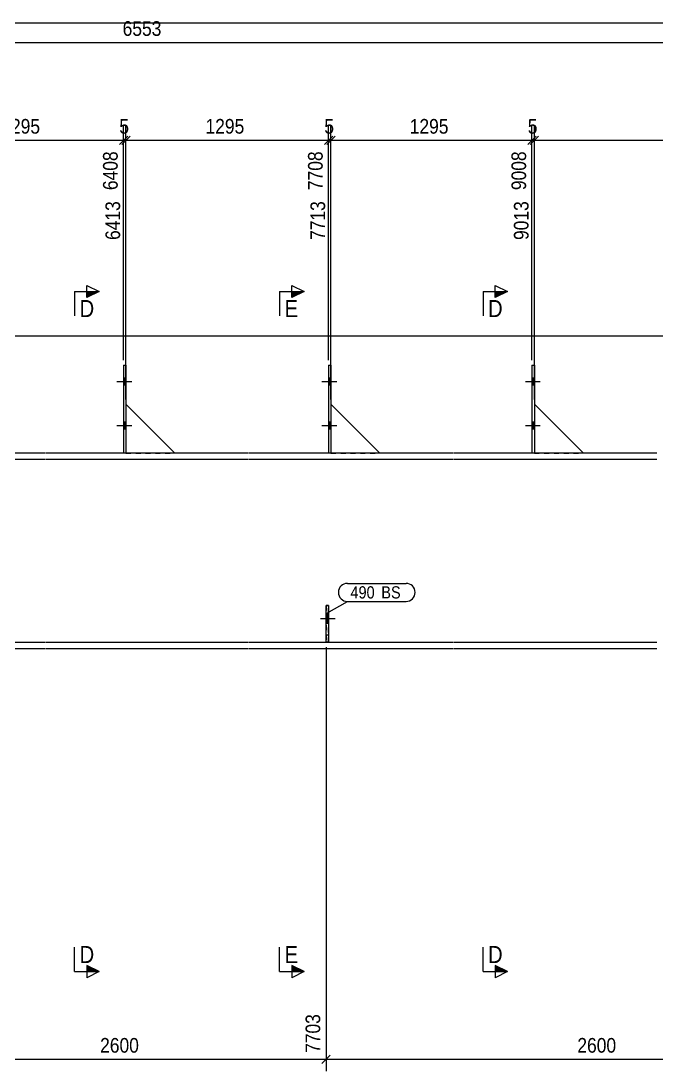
# Model space of a CAD drawing. Header units: millimetres. Extents: x 2 to 1174, y 1 to 825.
# Drawn here: x 583.8 to 713.8, y 359.6 to 574.4 of the extents above; entities that cross this region are included whole.
import ezdxf

# ---------------------------------------------------------------- set-up
doc = ezdxf.new("R2010")
doc.units = ezdxf.units.MM
for name, pattern in [('XKITLINE00', [0]), ('XKITLINE01', [4, 1, -1, 1, -1]), ('XKITLINE02', [4, 2, -2])]:
    doc.linetypes.add(name, pattern=pattern)
for name, color, linetype, lineweight in [('Bolt', 3, 'Continuous', 0), ('Dimensions', 7, 'Continuous', 0), ('Part', 2, 'Continuous', 0), ('PartMark', 7, 'Continuous', 0), ('Section', 6, 'Continuous', 0)]:
    doc.layers.add(name, color=color, linetype=linetype, lineweight=lineweight)
doc.styles.add('ARIAL', font='ARIAL.TTF')

# ---------------------------------------------------------------- blocks, each defined once
blk = doc.blocks.new('*A16')
at = {"layer": 'Part', "color": 2, "linetype": 'XKITLINE00', "lineweight": 0}
for p, q in [((588.68, 486), (546.88, 486)), ((630.26, 486), (588.78, 486)), ((672.16, 486), (630.36, 486)), ((713.74, 486), (672.26, 486)), ((588.68, 484.7), (546.88, 484.7)), ((630.26, 484.7), (588.78, 484.7)), ((672.16, 484.7), (630.36, 484.7)), ((713.74, 484.7), (672.26, 484.7)), ((546.88, 447.3), (588.68, 447.3)), ((588.78, 447.3), (630.26, 447.3)), ((630.36, 447.3), (672.16, 447.3)), ((672.26, 447.3), (713.74, 447.3)), ((546.88, 446), (588.68, 446)), ((588.78, 446), (630.26, 446)), ((630.36, 446), (672.16, 446)), ((672.26, 446), (713.74, 446))]:
    blk.add_line(p, q, dxfattribs=at)
blk = doc.blocks.new('*A33')
at = {"layer": 'Part', "color": 2, "linetype": 'XKITLINE00', "lineweight": 0}
blk.add_line((615.26, 486), (605.26, 496), dxfattribs=at)
at = {"layer": 'Part', "color": 7, "linetype": 'XKITLINE01', "lineweight": 0}
for p, q in [((605.26, 496), (605.26, 486)), ((605.26, 486), (615.26, 486))]:
    blk.add_line(p, q, dxfattribs=at)
blk = doc.blocks.new('*A34')
at = {"layer": 'Part', "color": 2, "linetype": 'XKITLINE00', "lineweight": 0}
for p, q in [((604.76, 504), (605.26, 504)), ((604.76, 504), (604.76, 486)), ((605.26, 504), (605.26, 486))]:
    blk.add_line(p, q, dxfattribs=at)
at = {"layer": 'Part', "color": 7, "linetype": 'XKITLINE01', "lineweight": 0}
blk.add_line((605.26, 486), (604.76, 486), dxfattribs=at)
blk = doc.blocks.new('*A35')
at = {"layer": 'Part', "color": 2, "linetype": 'XKITLINE00', "lineweight": 0}
blk.add_line((657.16, 486), (647.16, 496), dxfattribs=at)
at = {"layer": 'Part', "color": 7, "linetype": 'XKITLINE01', "lineweight": 0}
for p, q in [((647.16, 496), (647.16, 486)), ((647.16, 486), (657.16, 486))]:
    blk.add_line(p, q, dxfattribs=at)
blk = doc.blocks.new('*A36')
at = {"layer": 'Part', "color": 2, "linetype": 'XKITLINE00', "lineweight": 0}
for p, q in [((646.66, 504), (647.16, 504)), ((646.66, 504), (646.66, 486)), ((647.16, 504), (647.16, 486))]:
    blk.add_line(p, q, dxfattribs=at)
at = {"layer": 'Part', "color": 7, "linetype": 'XKITLINE01', "lineweight": 0}
blk.add_line((647.16, 486), (646.66, 486), dxfattribs=at)
blk = doc.blocks.new('*A37')
at = {"layer": 'Part', "color": 7, "linetype": 'XKITLINE01', "lineweight": 0}
for p, q in [((646.16, 454.8), (646.16, 447.3)), ((646.66, 454.8), (646.16, 454.8)), ((646.66, 447.3), (646.66, 454.8)), ((646.16, 448.8), (646.66, 448.8)), ((646.16, 447.3), (646.66, 447.3))]:
    blk.add_line(p, q, dxfattribs=at)
blk = doc.blocks.new('*A38')
at = {"layer": 'Part', "color": 2, "linetype": 'XKITLINE00', "lineweight": 0}
for p, q in [((646.16, 447.3), (646.16, 454.8)), ((646.16, 454.8), (646.66, 454.8)), ((646.66, 454.8), (646.66, 447.3))]:
    blk.add_line(p, q, dxfattribs=at)
at = {"layer": 'Part', "color": 7, "linetype": 'XKITLINE01', "lineweight": 0}
for p, q in [((646.16, 448.8), (646.66, 448.8)), ((646.66, 447.3), (646.16, 447.3))]:
    blk.add_line(p, q, dxfattribs=at)
blk = doc.blocks.new('*A39')
at = {"layer": 'Part', "color": 2, "linetype": 'XKITLINE00', "lineweight": 0}
blk.add_line((698.74, 486), (688.74, 496), dxfattribs=at)
at = {"layer": 'Part', "color": 7, "linetype": 'XKITLINE01', "lineweight": 0}
for p, q in [((688.74, 496), (688.74, 486)), ((688.74, 486), (698.74, 486))]:
    blk.add_line(p, q, dxfattribs=at)
blk = doc.blocks.new('*A40')
at = {"layer": 'Part', "color": 2, "linetype": 'XKITLINE00', "lineweight": 0}
for p, q in [((688.24, 504), (688.74, 504)), ((688.24, 504), (688.24, 486)), ((688.74, 504), (688.74, 486))]:
    blk.add_line(p, q, dxfattribs=at)
at = {"layer": 'Part', "color": 7, "linetype": 'XKITLINE01', "lineweight": 0}
blk.add_line((688.74, 486), (688.24, 486), dxfattribs=at)
blk = doc.blocks.new('*A70')
at = {"layer": 'Bolt'}
for points in [[(604.76, 501.3), (605.26, 501.3), (605.26, 499.9), (604.76, 499.9)], [(604.76, 501.3), (605.26, 501.3), (605.26, 499.9), (604.76, 499.9)], [(604.76, 492.3), (605.26, 492.3), (605.26, 490.9), (604.76, 490.9)], [(604.76, 492.3), (605.26, 492.3), (605.26, 490.9), (604.76, 490.9)]]:
    blk.add_hatch(color=3, dxfattribs=at).paths.add_polyline_path(points, flags=17)
at = {"layer": 'Bolt', "color": 3, "linetype": 'XKITLINE00', "lineweight": 0}
for p, q in [((606.42, 500.6), (603.42, 500.6)), ((606.42, 500.6), (603.42, 500.6)), ((605.26, 501.3), (604.76, 501.3)), ((605.26, 501.3), (604.76, 501.3)), ((605.26, 499.9), (604.76, 499.9)), ((605.26, 499.9), (604.76, 499.9)), ((605.26, 492.3), (604.76, 492.3)), ((605.26, 492.3), (604.76, 492.3)), ((606.42, 491.6), (603.42, 491.6)), ((606.42, 491.6), (603.42, 491.6)), ((605.26, 490.9), (604.76, 490.9)), ((605.26, 490.9), (604.76, 490.9))]:
    blk.add_line(p, q, dxfattribs=at)
blk = doc.blocks.new('*A71')
at = {"layer": 'Bolt'}
for points in [[(646.66, 501.3), (647.16, 501.3), (647.16, 499.9), (646.66, 499.9)], [(646.66, 501.3), (647.16, 501.3), (647.16, 499.9), (646.66, 499.9)], [(646.66, 492.3), (647.16, 492.3), (647.16, 490.9), (646.66, 490.9)], [(646.66, 492.3), (647.16, 492.3), (647.16, 490.9), (646.66, 490.9)]]:
    blk.add_hatch(color=3, dxfattribs=at).paths.add_polyline_path(points, flags=17)
at = {"layer": 'Bolt', "color": 3, "linetype": 'XKITLINE00', "lineweight": 0}
for p, q in [((648.32, 500.6), (645.32, 500.6)), ((648.32, 500.6), (645.32, 500.6)), ((647.16, 501.3), (646.66, 501.3)), ((647.16, 501.3), (646.66, 501.3)), ((647.16, 499.9), (646.66, 499.9)), ((647.16, 499.9), (646.66, 499.9)), ((647.16, 492.3), (646.66, 492.3)), ((647.16, 492.3), (646.66, 492.3)), ((648.32, 491.6), (645.32, 491.6)), ((648.32, 491.6), (645.32, 491.6)), ((647.16, 490.9), (646.66, 490.9)), ((647.16, 490.9), (646.66, 490.9))]:
    blk.add_line(p, q, dxfattribs=at)
blk = doc.blocks.new('*A72')
at = {"layer": 'Bolt', "color": 3, "linetype": 'XKITLINE02', "lineweight": 0}
for p, q in [((648.01, 452.1), (645.01, 452.1)), ((646.66, 453.08), (646.16, 453.08)), ((646.66, 451.12), (646.16, 451.12))]:
    blk.add_line(p, q, dxfattribs=at)
blk = doc.blocks.new('*A73')
at = {"layer": 'Bolt'}
blk.add_hatch(color=3, dxfattribs=at).paths.add_polyline_path([(646.66, 451.12), (646.16, 451.12), (646.16, 453.08), (646.66, 453.08)], flags=17)
at = {"layer": 'Bolt', "color": 3, "linetype": 'XKITLINE00', "lineweight": 0}
for p, q in [((648.01, 452.1), (645.01, 452.1)), ((646.66, 453.08), (646.16, 453.08)), ((646.66, 451.12), (646.16, 451.12))]:
    blk.add_line(p, q, dxfattribs=at)
blk = doc.blocks.new('*A74')
at = {"layer": 'Bolt'}
for points in [[(688.24, 501.3), (688.74, 501.3), (688.74, 499.9), (688.24, 499.9)], [(688.24, 501.3), (688.74, 501.3), (688.74, 499.9), (688.24, 499.9)], [(688.24, 492.3), (688.74, 492.3), (688.74, 490.9), (688.24, 490.9)], [(688.24, 492.3), (688.74, 492.3), (688.74, 490.9), (688.24, 490.9)]]:
    blk.add_hatch(color=3, dxfattribs=at).paths.add_polyline_path(points, flags=17)
at = {"layer": 'Bolt', "color": 3, "linetype": 'XKITLINE00', "lineweight": 0}
for p, q in [((689.9, 500.6), (686.9, 500.6)), ((689.9, 500.6), (686.9, 500.6)), ((688.74, 501.3), (688.24, 501.3)), ((688.74, 501.3), (688.24, 501.3)), ((688.74, 499.9), (688.24, 499.9)), ((688.74, 499.9), (688.24, 499.9)), ((688.74, 492.3), (688.24, 492.3)), ((688.74, 492.3), (688.24, 492.3)), ((689.9, 491.6), (686.9, 491.6)), ((689.9, 491.6), (686.9, 491.6)), ((688.74, 490.9), (688.24, 490.9)), ((688.74, 490.9), (688.24, 490.9))]:
    blk.add_line(p, q, dxfattribs=at)
blk = doc.blocks.new('*A208')
at = {"layer": 'Dimensions', "color": 7, "linetype": 'XKITLINE00', "lineweight": 0}
blk.add_line((132.09, 574), (927.5, 574), dxfattribs=at)
blk = doc.blocks.new('*A214')
at = {"layer": 'Dimensions', "color": 7, "linetype": 'XKITLINE00', "lineweight": 0}
blk.add_line((143.14, 510), (925.5, 510), dxfattribs=at)
blk = doc.blocks.new('*A235')
at = {"layer": 'PartMark', "color": 7, "linetype": 'XKITLINE00', "lineweight": 0}
for p, q in [((650.53, 459.36), (662.49, 459.36)), ((646.29, 453.27), (650.53, 455.66)), ((650.53, 455.66), (662.49, 455.66))]:
    blk.add_line(p, q, dxfattribs=at)
for centre, start, end in [((650.53, 457.51), 90, 270), ((662.49, 457.51), 270, 90)]:
    blk.add_arc(centre, 1.85, start, end, dxfattribs=at)
at = {"layer": 'PartMark', "color": 3, "style": 'ARIAL', "width": 0.85}
for s, p in [('490', (651.13, 456.26)), ('BS', (657.44, 456.26))]:
    blk.add_text(s, height=2.5, dxfattribs=at).set_placement(p)
blk = doc.blocks.new('*A243')
at = {"layer": 'Section'}
for points in [[(597.26, 519.07), (599.76, 519.07), (597.26, 517.82)], [(597.26, 381.18), (599.76, 379.93), (597.26, 379.93)]]:
    blk.add_hatch(color=3, dxfattribs=at).paths.add_polyline_path(points, flags=17)
at = {"layer": 'Section', "color": 3, "linetype": 'XKITLINE00', "lineweight": 0}
for p, q in [((597.26, 517.82), (597.26, 520.32)), ((597.26, 520.32), (599.76, 519.07)), ((599.76, 519.07), (597.26, 517.82)), ((599.76, 379.93), (597.26, 381.18)), ((597.26, 381.18), (597.26, 378.68)), ((599.76, 379.93), (597.26, 378.68))]:
    blk.add_line(p, q, dxfattribs=at)
at = {"layer": 'Section', "color": 1, "linetype": 'XKITLINE00', "lineweight": 0}
for p, q in [((594.76, 519.07), (594.76, 514.07)), ((594.76, 519.07), (599.76, 519.07)), ((594.76, 379.93), (594.76, 384.93)), ((594.76, 379.93), (599.76, 379.93))]:
    blk.add_line(p, q, dxfattribs=at)
at = {"layer": 'Section', "color": 7, "style": 'ARIAL', "width": 0.85}
for p in [(595.76, 513.82), (595.76, 381.68)]:
    blk.add_text('D', height=3.5, dxfattribs=at).set_placement(p)
blk = doc.blocks.new('*A247')
at = {"layer": 'Section'}
for points in [[(680.74, 519.07), (683.24, 519.07), (680.74, 517.82)], [(680.74, 381.18), (683.24, 379.93), (680.74, 379.93)]]:
    blk.add_hatch(color=3, dxfattribs=at).paths.add_polyline_path(points, flags=17)
at = {"layer": 'Section', "color": 3, "linetype": 'XKITLINE00', "lineweight": 0}
for p, q in [((680.74, 517.82), (680.74, 520.32)), ((680.74, 520.32), (683.24, 519.07)), ((683.24, 519.07), (680.74, 517.82)), ((683.24, 379.93), (680.74, 381.18)), ((680.74, 381.18), (680.74, 378.68)), ((683.24, 379.93), (680.74, 378.68))]:
    blk.add_line(p, q, dxfattribs=at)
at = {"layer": 'Section', "color": 1, "linetype": 'XKITLINE00', "lineweight": 0}
for p, q in [((678.24, 519.07), (678.24, 514.07)), ((678.24, 519.07), (683.24, 519.07)), ((678.24, 379.93), (678.24, 384.93)), ((678.24, 379.93), (683.24, 379.93))]:
    blk.add_line(p, q, dxfattribs=at)
at = {"layer": 'Section', "color": 7, "style": 'ARIAL', "width": 0.85}
for p in [(679.24, 513.82), (679.24, 381.68)]:
    blk.add_text('D', height=3.5, dxfattribs=at).set_placement(p)
blk = doc.blocks.new('*A248')
at = {"layer": 'Section'}
for points in [[(639.16, 519.07), (641.66, 519.07), (639.16, 517.82)], [(639.16, 381.18), (641.66, 379.93), (639.16, 379.93)]]:
    blk.add_hatch(color=3, dxfattribs=at).paths.add_polyline_path(points, flags=17)
at = {"layer": 'Section', "color": 3, "linetype": 'XKITLINE00', "lineweight": 0}
for p, q in [((639.16, 517.82), (639.16, 520.32)), ((639.16, 520.32), (641.66, 519.07)), ((641.66, 519.07), (639.16, 517.82)), ((641.66, 379.93), (639.16, 381.18)), ((639.16, 381.18), (639.16, 378.68)), ((641.66, 379.93), (639.16, 378.68))]:
    blk.add_line(p, q, dxfattribs=at)
at = {"layer": 'Section', "color": 1, "linetype": 'XKITLINE00', "lineweight": 0}
for p, q in [((636.66, 519.07), (636.66, 514.07)), ((636.66, 519.07), (641.66, 519.07)), ((636.66, 379.93), (636.66, 384.93)), ((636.66, 379.93), (641.66, 379.93))]:
    blk.add_line(p, q, dxfattribs=at)
at = {"layer": 'Section', "color": 7, "style": 'ARIAL', "width": 0.85}
for p in [(637.66, 513.82), (637.66, 381.68)]:
    blk.add_text('E', height=3.5, dxfattribs=at).set_placement(p)
blk = doc.blocks.new('*A252')
at = {"layer": 'Dimensions', "color": 7, "linetype": 'XKITLINE00', "lineweight": 0}
for p, q in [((489.2, 485.7), (489.2, 572.85)), ((728.84, 485.7), (728.84, 572.85)), ((490.05, 570.85), (488.35, 569.15)), ((489.2, 570), (728.84, 570)), ((729.69, 570.85), (727.99, 569.15))]:
    blk.add_line(p, q, dxfattribs=at)
at = {"layer": 'Dimensions', "color": 3}
for p in [(489.2, 570), (728.84, 570)]:
    blk.add_point(p, dxfattribs=at)
at = {"layer": 'Dimensions', "color": 3, "style": 'ARIAL', "width": 0.85}
blk.add_text('6553', height=3, dxfattribs=at).set_placement((604.57, 571.35))
blk.add_text('10013', height=3, rotation=90.0002, dxfattribs=at).set_placement((727.64, 557.57))
blk = doc.blocks.new('*A256')
at = {"layer": 'Dimensions', "color": 7, "linetype": 'XKITLINE00', "lineweight": 0}
for p, q in [((562.68, 446.3), (562.68, 359.6)), ((646.16, 446.3), (646.16, 359.6)), ((563.53, 362.85), (561.83, 361.15)), ((562.68, 362), (646.16, 362)), ((647.01, 362.85), (645.31, 361.15))]:
    blk.add_line(p, q, dxfattribs=at)
at = {"layer": 'Dimensions', "color": 3}
for p in [(562.68, 362), (646.16, 362)]:
    blk.add_point(p, dxfattribs=at)
at = {"layer": 'Dimensions', "color": 3, "style": 'ARIAL', "width": 0.85}
blk.add_text('7703', height=3, rotation=90.0002, dxfattribs=at).set_placement((644.96, 363.3))
blk.add_text('2600', height=3, dxfattribs=at).set_placement((599.97, 363.35))
blk = doc.blocks.new('*A257')
at = {"layer": 'Dimensions', "color": 7, "linetype": 'XKITLINE00', "lineweight": 0}
for p, q in [((646.16, 446.3), (646.16, 359.6)), ((757.77, 446.3), (757.77, 359.6)), ((647.01, 362.85), (645.31, 361.15)), ((646.16, 362), (757.77, 362)), ((758.61, 362.85), (756.92, 361.15))]:
    blk.add_line(p, q, dxfattribs=at)
at = {"layer": 'Dimensions', "color": 3}
for p in [(646.16, 362), (757.77, 362)]:
    blk.add_point(p, dxfattribs=at)
at = {"layer": 'Dimensions', "color": 3, "style": 'ARIAL', "width": 0.85}
blk.add_text('10303', height=3, rotation=90.0002, dxfattribs=at).set_placement((756.57, 363.3))
blk.add_text('2600', height=3, dxfattribs=at).set_placement((697.51, 363.35))
blk = doc.blocks.new('*A266')
at = {"layer": 'Dimensions', "color": 7, "linetype": 'XKITLINE00', "lineweight": 0}
for p, q in [((563.68, 497), (563.68, 552.85)), ((604.76, 505), (604.76, 552.85)), ((564.53, 550.85), (562.83, 549.15)), ((563.68, 550), (604.76, 550)), ((605.61, 550.85), (603.91, 549.15))]:
    blk.add_line(p, q, dxfattribs=at)
at = {"layer": 'Dimensions', "color": 3}
for p in [(563.68, 550), (604.76, 550)]:
    blk.add_point(p, dxfattribs=at)
at = {"layer": 'Dimensions', "color": 3, "style": 'ARIAL', "width": 0.85}
blk.add_text('1295', height=3, dxfattribs=at).set_placement((579.77, 551.35))
blk.add_text('6408', height=3, rotation=90.0002, dxfattribs=at).set_placement((603.56, 539.8))
blk = doc.blocks.new('*A267')
at = {"layer": 'Dimensions', "color": 7, "linetype": 'XKITLINE00', "lineweight": 0}
for p, q in [((604.76, 505), (604.76, 552.85)), ((605.26, 497), (605.26, 552.85)), ((605.61, 550.85), (603.91, 549.15)), ((606.11, 550.85), (604.41, 549.15)), ((604.76, 550), (605.26, 550))]:
    blk.add_line(p, q, dxfattribs=at)
at = {"layer": 'Dimensions', "color": 3}
for p in [(604.76, 550), (605.26, 550)]:
    blk.add_point(p, dxfattribs=at)
at = {"layer": 'Dimensions', "color": 3, "style": 'ARIAL', "width": 0.85}
blk.add_text('5', height=3, dxfattribs=at).set_placement((603.9, 551.35))
blk.add_text('6413', height=3, rotation=90.0002, dxfattribs=at).set_placement((604.06, 529.6))
blk = doc.blocks.new('*A268')
at = {"layer": 'Dimensions', "color": 7, "linetype": 'XKITLINE00', "lineweight": 0}
for p, q in [((605.26, 497), (605.26, 552.85)), ((646.66, 505), (646.66, 552.85)), ((606.11, 550.85), (604.41, 549.15)), ((605.26, 550), (646.66, 550)), ((647.51, 550.85), (645.81, 549.15))]:
    blk.add_line(p, q, dxfattribs=at)
at = {"layer": 'Dimensions', "color": 3}
for p in [(605.26, 550), (646.66, 550)]:
    blk.add_point(p, dxfattribs=at)
at = {"layer": 'Dimensions', "color": 3, "style": 'ARIAL', "width": 0.85}
blk.add_text('1295', height=3, dxfattribs=at).set_placement((621.51, 551.35))
blk.add_text('7708', height=3, rotation=90.0002, dxfattribs=at).set_placement((645.46, 539.8))
blk = doc.blocks.new('*A269')
at = {"layer": 'Dimensions', "color": 7, "linetype": 'XKITLINE00', "lineweight": 0}
for p, q in [((646.66, 505), (646.66, 552.85)), ((647.16, 497), (647.16, 552.85)), ((647.51, 550.85), (645.81, 549.15)), ((648.01, 550.85), (646.31, 549.15)), ((646.66, 550), (647.16, 550))]:
    blk.add_line(p, q, dxfattribs=at)
at = {"layer": 'Dimensions', "color": 3}
for p in [(646.66, 550), (647.16, 550)]:
    blk.add_point(p, dxfattribs=at)
at = {"layer": 'Dimensions', "color": 3, "style": 'ARIAL', "width": 0.85}
blk.add_text('5', height=3, dxfattribs=at).set_placement((645.8, 551.35))
blk.add_text('7713', height=3, rotation=90.0002, dxfattribs=at).set_placement((645.96, 529.6))
blk = doc.blocks.new('*A270')
at = {"layer": 'Dimensions', "color": 7, "linetype": 'XKITLINE00', "lineweight": 0}
for p, q in [((647.16, 497), (647.16, 552.85)), ((688.24, 505), (688.24, 552.85)), ((648.01, 550.85), (646.31, 549.15)), ((647.16, 550), (688.24, 550)), ((689.09, 550.85), (687.39, 549.15))]:
    blk.add_line(p, q, dxfattribs=at)
at = {"layer": 'Dimensions', "color": 3}
for p in [(647.16, 550), (688.24, 550)]:
    blk.add_point(p, dxfattribs=at)
at = {"layer": 'Dimensions', "color": 3, "style": 'ARIAL', "width": 0.85}
blk.add_text('1295', height=3, dxfattribs=at).set_placement((663.25, 551.35))
blk.add_text('9008', height=3, rotation=90.0002, dxfattribs=at).set_placement((687.04, 539.8))
blk = doc.blocks.new('*A271')
at = {"layer": 'Dimensions', "color": 7, "linetype": 'XKITLINE00', "lineweight": 0}
for p, q in [((688.24, 505), (688.24, 552.85)), ((688.74, 497), (688.74, 552.85)), ((689.09, 550.85), (687.39, 549.15)), ((689.59, 550.85), (687.89, 549.15)), ((688.24, 550), (688.74, 550))]:
    blk.add_line(p, q, dxfattribs=at)
at = {"layer": 'Dimensions', "color": 3}
for p in [(688.24, 550), (688.74, 550)]:
    blk.add_point(p, dxfattribs=at)
at = {"layer": 'Dimensions', "color": 3, "style": 'ARIAL', "width": 0.85}
blk.add_text('5', height=3, dxfattribs=at).set_placement((687.38, 551.35))
blk.add_text('9013', height=3, rotation=90.0002, dxfattribs=at).set_placement((687.54, 529.6))
blk = doc.blocks.new('*A272')
at = {"layer": 'Dimensions', "color": 7, "linetype": 'XKITLINE00', "lineweight": 0}
for p, q in [((688.74, 497), (688.74, 552.85)), ((758.27, 505), (758.27, 552.85)), ((689.59, 550.85), (687.89, 549.15)), ((688.74, 550), (758.27, 550)), ((759.11, 550.85), (757.42, 549.15))]:
    blk.add_line(p, q, dxfattribs=at)
at = {"layer": 'Dimensions', "color": 3}
for p in [(688.74, 550), (758.27, 550)]:
    blk.add_point(p, dxfattribs=at)
at = {"layer": 'Dimensions', "color": 3, "style": 'ARIAL', "width": 0.85}
blk.add_text('1295', height=3, dxfattribs=at).set_placement((719.05, 551.35))
blk.add_text('10308', height=3, rotation=90.0002, dxfattribs=at).set_placement((757.07, 537.57))

msp = doc.modelspace()

# ---------------------------------------------------------------- block references
at = {"lineweight": 0}
for name in ['*A208', '*A252', '*A266', '*A267', '*A268', '*A269', '*A270', '*A271', '*A272', '*A243', '*A248', '*A247', '*A214', '*A34', '*A36', '*A40', '*A70', '*A71', '*A74', '*A33', '*A35', '*A39', '*A235', '*A37', '*A38', '*A72', '*A73', '*A256', '*A257']:
    msp.add_blockref(name, (0, 0), dxfattribs=at)
at = {"layer": 'Part', "lineweight": 0}
msp.add_blockref('*A16', (0, 0), dxfattribs=at)

doc.saveas('drawing.dxf')
